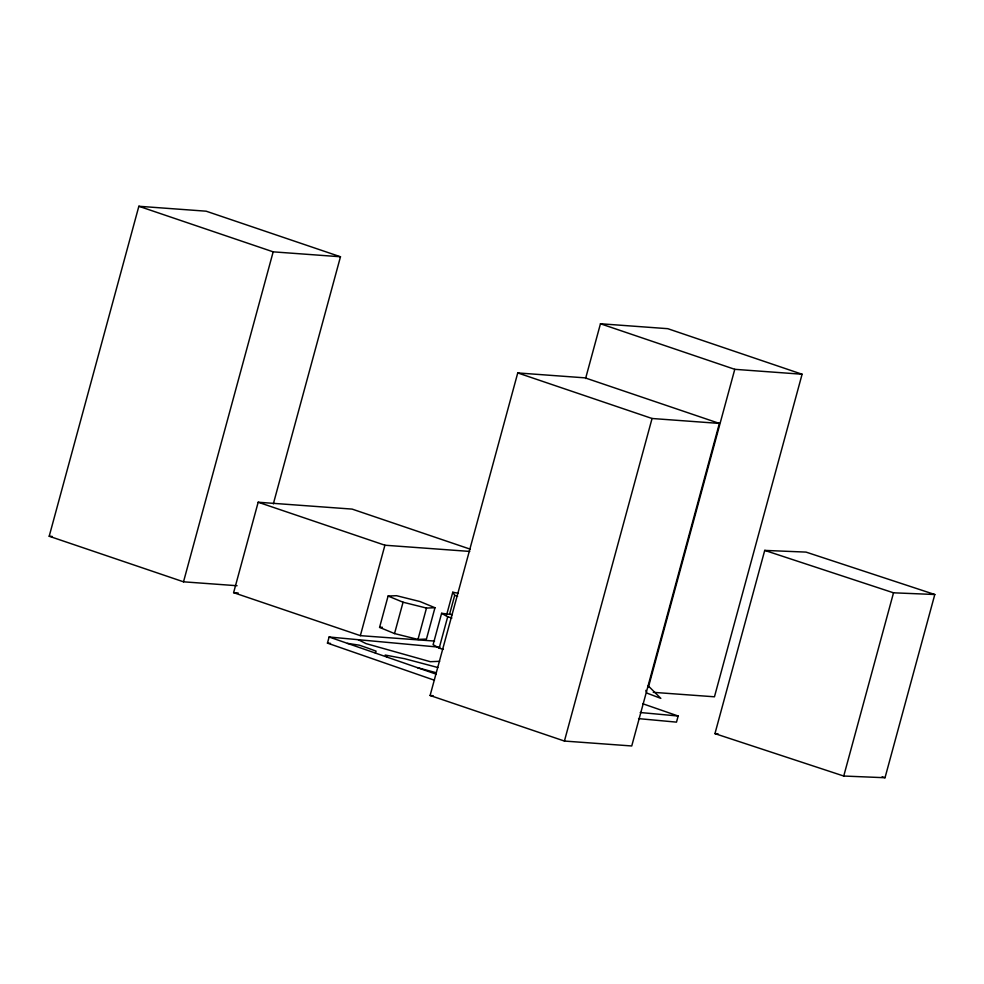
<?xml version="1.0" encoding="UTF-8"?>
<svg xmlns="http://www.w3.org/2000/svg" width="984" height="984" viewBox="0 0 984 984"><rect width="100%" height="100%" fill="white"/><g stroke="black" fill="none" stroke-linecap="round" stroke-linejoin="round"><path stroke-width="1.48" d="M237.058 585.726L183.516 581.815L49.2 536.243L138.855 206.271L206.16 211.191L340.476 256.762L273.343 503.869M183.516 581.815L273.171 251.843L340.476 256.762M434.584 641.076L360.353 635.652L233.614 592.663L258.177 502.234L352.112 509.097L470.204 549.158M434.448 680.239L327.451 643.118L329.111 637.005L439.897 647.238M360.353 635.652L384.916 545.222L469.762 551.421M379.578 627.386L388.09 596.046L396.564 595.701L419.996 601.544L434.965 607.731L426.441 639.071L417.979 639.416L394.535 633.573L379.578 627.386L382.395 627.275M394.535 633.573L403.059 602.22L388.09 596.046M417.979 639.416L426.49 608.063L434.965 607.731M452.382 614.643L441.619 613.303L433.108 644.655L439.171 648.161L443.378 649.366M446.552 615.16L452.775 592.233L458.372 593.266M439.171 648.161L447.683 616.808L441.619 613.303M449.651 613.979L454.719 595.345L452.775 592.233M430.106 695.491L517.744 372.936L585.062 377.856L719.378 423.415L631.74 745.97L564.422 741.05L430.106 695.491L433.169 695.713M585.591 378.508L600.461 323.761L667.779 328.681L802.095 374.24L714.458 696.795L653.265 692.33M564.422 741.05L652.06 418.495L719.378 423.415M648.345 687.447L734.777 369.32L802.095 374.24M642.847 703.769L678.161 716.02L676.5 722.133L638.554 718.627M714.95 733.621L764.728 550.4L806.007 552.098L934.8 594.508L885.022 777.729L843.743 776.032L714.95 733.621L718 733.744M843.743 776.032L893.521 592.811L934.8 594.508M375.334 653.044L376.072 651.15L368.127 648.21L359.332 645.184L347.475 643.376M439.676 661.309L430.328 661.703L365.999 643.597L358.25 639.698M49.2 536.243L52.263 536.464M233.614 592.663L238.153 592.995M327.451 643.118L330.489 643.388M640.215 712.514L678.161 716.02M403.059 602.22L426.49 608.063M436.256 672.749L417.413 667.644M447.683 616.808L451.89 618.014M437.855 667.521L404.658 658.714L385.224 655.061L387.093 657.127M454.719 595.345L457.585 596.279M764.728 550.4L893.521 592.811M882.131 776.77L885.022 777.729M600.461 323.761L734.777 369.32M138.855 206.271L273.171 251.843M517.744 372.936L652.06 418.495M258.177 502.234L384.916 545.222M329.111 637.005L436.109 674.138M648.173 685.786L660.83 698.369L646.845 693.08L645.848 690.362"/></g></svg>
